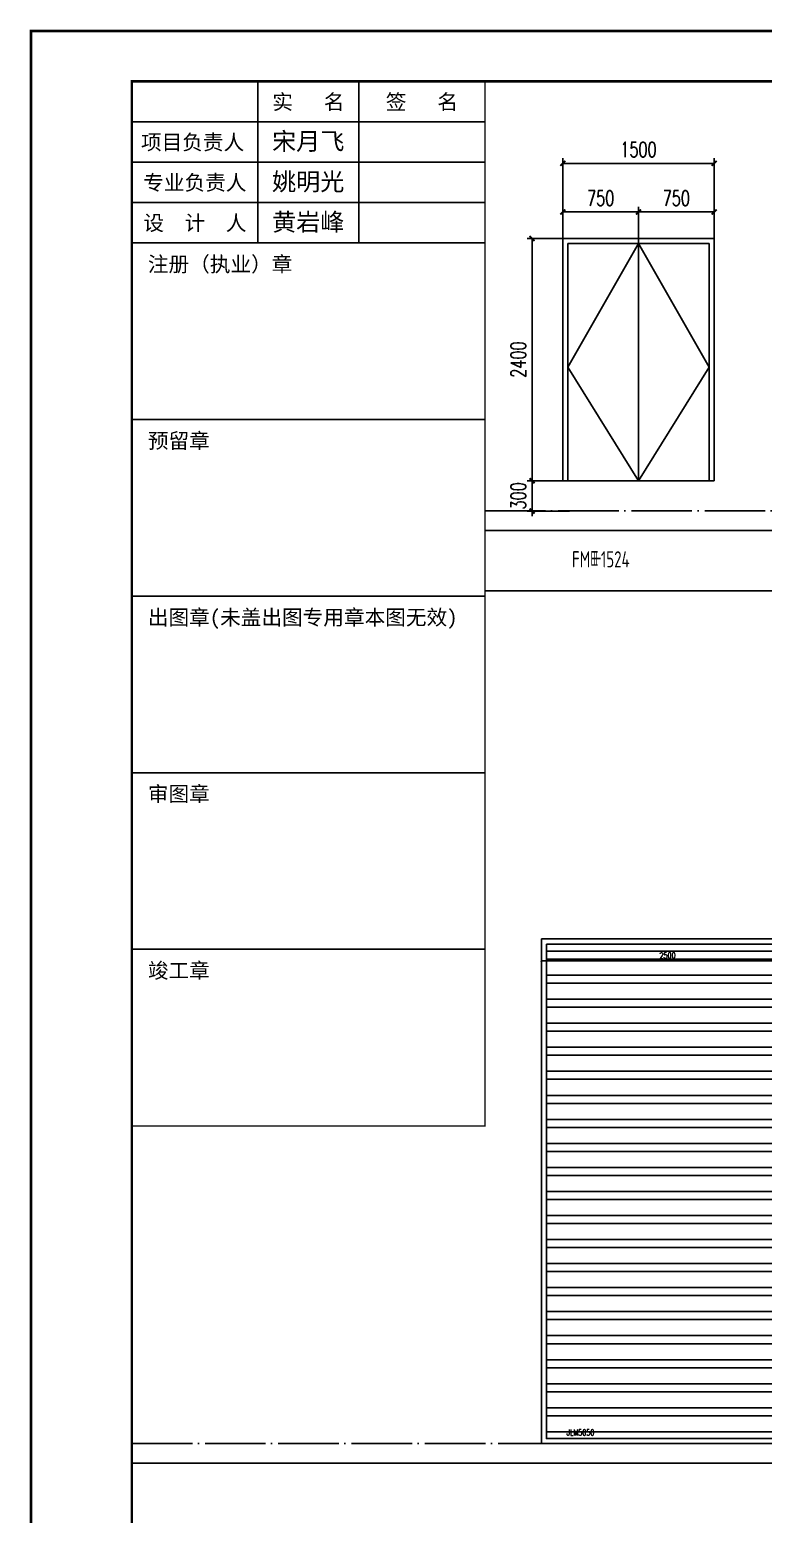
# Model space of a CAD drawing. Extents: x -4210259 to 293730, y -7499 to 868879.
# Drawn here: x -180612 to -173341, y 436221 to 450932 of the extents above; entities that cross this region are included whole.
import ezdxf
from ezdxf.enums import TextEntityAlignment as Align

# ---------------------------------------------------------------- set-up
doc = ezdxf.new("R2010")
doc.units = 0
doc.header["$LTSCALE"] = 1000
doc.header["$MEASUREMENT"] = 0
doc.linetypes.add('__DASH', pattern=[0.35, 0.25, -0.1])
doc.linetypes.add('DOTE', pattern=[2.42, 2, -0.2, 0.02, -0.2])
doc.layers.get('Defpoints').update_dxf_attribs({"color": 210})
for name, color, linetype in [('0-cxFrame', 155, 'Continuous'), ('A-AXIS-DOTE', 14, 'DOTE'), ('A-AXIS-DP', 126, 'Continuous'), ('A-CURTAIN', 134, 'Continuous'), ('A-HATCH-2', 251, 'Continuous'), ('A-LIN-V', 9, 'Continuous'), ('A-TEXT', 61, 'Continuous'), ('A-WINDOW', 140, 'Continuous'), ('A-门窗表显示尺寸', 160, 'Continuous'), ('qianming', 155, 'Continuous')]:
    doc.layers.add(name, color=color, linetype=linetype)
doc.layers.add('0-cxText', color=131, linetype='Continuous', lineweight=25)
doc.styles.add('_TCH_DIM_T3', font='SIMPLEX', dxfattribs={"width": 0.705882, "bigfont": 'GBCBIG'})
doc.styles.add('A-DIM_T3', font='SIMPLEX', dxfattribs={"width": 0.705882, "bigfont": 'GBCBIG'})
doc.styles.add('A-STANDARD', font='SIMPLEX', dxfattribs={"bigfont": 'GBCBIG'})
doc.styles.add('cx_biaoti', font='')
doc.styles.add('cx_tuming', font='')
doc.styles.add('cx_tuqian1', font='')
doc.styles.add('EXPO2012', font='@TSSDENG', dxfattribs={"width": 0.7, "bigfont": '@TSSDCHN'})
doc.styles.add('图框宋体', font='', dxfattribs={"width": 0.75})
doc.styles.add('黑体', font='', dxfattribs={"height": 12})
doc.styles.get('cx_biaoti').set_extended_font_data('SimSun')
doc.styles.get('cx_tuming').set_extended_font_data('SimHei')
doc.styles.get('cx_tuqian1').set_extended_font_data('SimSun')
doc.styles.get('图框宋体').set_extended_font_data('SimSun')
doc.styles.get('黑体').set_extended_font_data('SimHei')
doc.dimstyles.new('_TCH_ARCH&&50', dxfattribs={"dimtxt": 148.75, "dimasz": 50, "dimexe": 50, "dimexo": 50, "dimgap": 63.125, "dimtad": 1, "dimdec": 0, "dimzin": 0, "dimdsep": 46, "dimtxsty": '_TCH_DIM_T3', "dimblk": 'ARCHTICK', "dimcen": 0.09, "dimclrt": 7, "dimazin": 2, "dimtfac": 1, "dimtdec": 0, "dimtix": 1, "dimtmove": 2, "dimatfit": 3, "dimfxl": 0, "dimtolj": 1, "dimtzin": 0, "dimarcsym": 0})
doc.dimstyles.new('A-DIM&&20', dxfattribs={"dimtxt": 59.5, "dimasz": 20, "dimexe": 20, "dimexo": 20, "dimgap": 25.25, "dimtad": 1, "dimdec": 0, "dimzin": 0, "dimdsep": 46, "dimtxsty": 'A-DIM_T3', "dimblk": 'ARCHTICK', "dimcen": 0.09, "dimclrt": 7, "dimazin": 2, "dimtfac": 1, "dimtdec": 0, "dimtix": 1, "dimtmove": 2, "dimatfit": 3, "dimfxl": 0, "dimtolj": 1, "dimtzin": 0, "dimarcsym": 0})

# ---------------------------------------------------------------- blocks, each defined once
blk = doc.blocks.new('zjcx_lan_xinxi(Dragon)')
for p, q in [((7000, -3200), (0, -3200)), ((7000, -6700), (0, -6700)), ((7000, -10200), (0, -10200)), ((7000, -13700), (0, -13700)), ((7000, -17200), (0, -17200))]:
    blk.add_line(p, q)
at = {"const_width": 25}
blk.add_lwpolyline([(0, -20700), (7000, -20700), (7000, 0), (0, 0)], close=True, dxfattribs=at)
for points in [[(2500, -3200), (2500, 0)], [(4500, -3200), (4500, 0)], [(0, -800), (7000, -800)], [(0, -1600), (7000, -1600)], [(0, -2400), (7000, -2400)]]:
    blk.add_lwpolyline(points)
for points in [[(7000, -3200), (7000, 0)], [(0, -3200), (7000, -3200)], [(0, -20700), (7000, -20700), (7000, -3200)], [(0, -20700), (7000, -20700)]]:
    blk.add_lwpolyline(points, dxfattribs=at)
at = {"style": '图框宋体'}
for s, p in [('实   名', (3500, -400)), ('签   名', (5750, -400)), ('项目负责人', (1204, -1200)), ('专业负责人', (1250, -2000)), ('设  计  人', (1250, -2800))]:
    blk.add_text(s, height=300, dxfattribs=at).set_placement(p, align=Align.MIDDLE)
for s, p in [('注册（执业）章', (318, -3771)), ('预留章', (318, -7271)), ('出图章(未盖出图专用章本图无效)', (318, -10771)), ('审图章', (318, -14271)), ('竣工章', (318, -17771))]:
    blk.add_text(s, height=300, dxfattribs=at).set_placement(p)
blk = doc.blocks.new('T-信息(Dragon)')
at = {"layer": '0-cxFrame'}
blk.add_blockref('zjcx_lan_xinxi(Dragon)', (0, 0), dxfattribs=at)
at = {"layer": 'qianming', "color": 3, "style": 'cx_biaoti'}
for s, p in [('宋月飞', (3497, -1185)), ('姚明光', (3497, -1985)), ('黄岩峰', (3497, -2785))]:
    blk.add_text(s, height=350, dxfattribs=at).set_placement(p, align=Align.MIDDLE_CENTER)
blk = doc.blocks.new('TK22.A1 L(Dragon)')
at = {"layer": '0-cxFrame', "color": 7, "const_width": 0.5}
blk.add_lwpolyline([(0, 0), (-841, 0), (-841, 594), (0, 594)], close=True, dxfattribs=at)
at = {"layer": '0-cxFrame', "const_width": 0.5}
blk.add_lwpolyline([(-80, 10), (-821, 10), (-821, 584), (-80, 584)], close=True, dxfattribs=at)
at = {"layer": '0-cxFrame', "xscale": 0.01, "yscale": 0.01, "zscale": 0.01}
blk.add_blockref('T-信息(Dragon)', (-821, 584), dxfattribs=at)
at = {"style": '黑体', "flags": 4}
blk.add_attdef('图幅', text='', height=3.3, dxfattribs=at).set_placement((-40, 3), align=Align.RIGHT)
at = {"layer": '0-cxText', "flags": 4}
for tag, height, style, p in [('建设单位', 3.5, 'cx_tuming', (-45, 240)), ('项目名称', 3.5, 'cx_tuming', (-45, 210)), ('子项名称', 3.5, 'cx_tuming', (-45, 180)), ('工程编号', 3.3, 'cx_tuqian1', (-35, 165)), ('图名1', 3.5, 'cx_tuming', (-45, 87)), ('图名2', 3.5, 'cx_tuming', (-45, 79)), ('图名3', 3.5, 'cx_tuming', (-45, 71)), ('出图日期', 3.3, 'cx_tuqian1', (-39, 60)), ('专业', 3.3, 'cx_tuqian1', (-55, 52)), ('图号', 3.3, 'cx_tuqian1', (-55, 44)), ('版次', 3.3, 'cx_tuqian1', (-20, 44))]:
    blk.add_attdef(tag, text='', height=height, dxfattribs=dict(at, style=style)).set_placement(p, align=Align.MIDDLE)
at = {"layer": 'Defpoints', "color": 6, "flags": 4}
for tag, height, style, p in [('tufu', 3.3, '黑体', (-12, 12)), ('dwfname', 4, 'cx_tuqian1', (-80, 3))]:
    blk.add_attdef(tag, text='', height=height, dxfattribs=dict(at, style=style)).set_placement(p, align=Align.RIGHT)
blk = doc.blocks.new('_ArchTick')
at = {"color": 0, "linetype": 'ByBlock', "const_width": 0.4}
blk.add_lwpolyline([(-0.5, -0.5), (0.5, 0.5)], dxfattribs=at)
blk = doc.blocks.new('*D1236')
at = {"layer": 'A-门窗表显示尺寸', "color": 0, "lineweight": -2}
for p, q in [((-1640980, 522217), (-1640980, 522000)), ((-1638480, 522217), (-1638480, 522000)), ((-1640980, 522020), (-1638480, 522020))]:
    blk.add_line(p, q, dxfattribs=at)
at = {"layer": 'Defpoints', "color": 0}
for p in [(-1640980, 522237), (-1638480, 522237), (-1638480, 522020)]:
    blk.add_point(p, dxfattribs=at)
at = {"layer": 'A-门窗表显示尺寸', "color": 0, "lineweight": -2, "xscale": 20, "yscale": 20, "zscale": 20, "rotation": 180}
blk.add_blockref('_ArchTick', (-1640980, 522020), dxfattribs=at)
at = {"layer": 'A-门窗表显示尺寸', "color": 0, "lineweight": -2, "xscale": 20, "yscale": 20, "zscale": 20}
blk.add_blockref('_ArchTick', (-1638480, 522020), dxfattribs=at)
at = {"layer": 'A-门窗表显示尺寸', "color": 7, "insert": (-1639730, 522075), "char_height": 59.5, "attachment_point": 5, "style": 'A-DIM_T3'}
blk.add_mtext('\\A1;2500', dxfattribs=at)
blk = doc.blocks.new('*D1237')
at = {"layer": 'A-门窗表显示尺寸', "color": 0, "lineweight": -2}
for p, q in [((-1643480, 522217), (-1643480, 522000)), ((-1640980, 522217), (-1640980, 522000)), ((-1643480, 522020), (-1640980, 522020))]:
    blk.add_line(p, q, dxfattribs=at)
at = {"layer": 'Defpoints', "color": 0}
for p in [(-1643480, 522237), (-1640980, 522237), (-1640980, 522020)]:
    blk.add_point(p, dxfattribs=at)
at = {"layer": 'A-门窗表显示尺寸', "color": 0, "lineweight": -2, "xscale": 20, "yscale": 20, "zscale": 20, "rotation": 180}
blk.add_blockref('_ArchTick', (-1643480, 522020), dxfattribs=at)
at = {"layer": 'A-门窗表显示尺寸', "color": 0, "lineweight": -2, "xscale": 20, "yscale": 20, "zscale": 20}
blk.add_blockref('_ArchTick', (-1640980, 522020), dxfattribs=at)
at = {"layer": 'A-门窗表显示尺寸', "color": 7, "insert": (-1642230, 522075), "char_height": 59.5, "attachment_point": 5, "style": 'A-DIM_T3'}
blk.add_mtext('\\A1;2500', dxfattribs=at)
blk = doc.blocks.new('*D1238')
at = {"layer": 'A-门窗表显示尺寸', "color": 0, "lineweight": -2}
for p, q in [((-1638500, 522237), (-1638761, 522237)), ((-1638741, 517237), (-1638741, 522237)), ((-1638500, 517237), (-1638761, 517237))]:
    blk.add_line(p, q, dxfattribs=at)
at = {"layer": 'Defpoints', "color": 0}
for p in [(-1638741, 522237), (-1638480, 522237), (-1638480, 517237)]:
    blk.add_point(p, dxfattribs=at)
at = {"layer": 'A-门窗表显示尺寸', "color": 0, "lineweight": -2, "xscale": 20, "yscale": 20, "zscale": 20}
for p, rotation in [((-1638741, 522237), 90), ((-1638741, 517237), 270)]:
    blk.add_blockref('_ArchTick', p, dxfattribs=dict(at, rotation=rotation))
at = {"layer": 'A-门窗表显示尺寸', "color": 7, "insert": (-1638796, 519737), "char_height": 59.5, "attachment_point": 5, "rotation": 90, "style": 'A-DIM_T3'}
blk.add_mtext('\\A1;5000', dxfattribs=at)
blk = doc.blocks.new('*D406')
at = {"layer": 'A-AXIS-DP', "color": 0, "lineweight": -2}
for p, q in [((-175328, 449099), (-175328, 449658)), ((-175328, 449608), (-173828, 449608)), ((-173828, 449099), (-173828, 449658))]:
    blk.add_line(p, q, dxfattribs=at)
at = {"layer": 'Defpoints', "color": 0}
for p in [(-173828, 449608), (-175328, 449049), (-173828, 449049)]:
    blk.add_point(p, dxfattribs=at)
at = {"layer": 'A-AXIS-DP', "color": 0, "lineweight": -2, "xscale": 50, "yscale": 50, "zscale": 50, "rotation": 180}
blk.add_blockref('_ArchTick', (-175328, 449608), dxfattribs=at)
at = {"layer": 'A-AXIS-DP', "color": 0, "lineweight": -2, "xscale": 50, "yscale": 50, "zscale": 50}
blk.add_blockref('_ArchTick', (-173828, 449608), dxfattribs=at)
at = {"layer": 'A-AXIS-DP', "color": 7, "insert": (-174578, 449745), "char_height": 148.8, "attachment_point": 5, "style": '_TCH_DIM_T3'}
blk.add_mtext('\\A1;1500', dxfattribs=at)
blk = doc.blocks.new('*D407')
at = {"layer": 'A-AXIS-DP', "color": 0, "lineweight": -2}
for p, q in [((-175328, 448763), (-175328, 449176)), ((-174578, 448763), (-174578, 449176)), ((-175328, 449126), (-174578, 449126))]:
    blk.add_line(p, q, dxfattribs=at)
at = {"layer": 'Defpoints', "color": 0}
for p in [(-174578, 449126), (-175328, 448713), (-174578, 448713)]:
    blk.add_point(p, dxfattribs=at)
at = {"layer": 'A-AXIS-DP', "color": 0, "lineweight": -2, "xscale": 50, "yscale": 50, "zscale": 50, "rotation": 180}
blk.add_blockref('_ArchTick', (-175328, 449126), dxfattribs=at)
at = {"layer": 'A-AXIS-DP', "color": 0, "lineweight": -2, "xscale": 50, "yscale": 50, "zscale": 50}
blk.add_blockref('_ArchTick', (-174578, 449126), dxfattribs=at)
at = {"layer": 'A-AXIS-DP', "color": 7, "insert": (-174953, 449263), "char_height": 148.8, "attachment_point": 5, "style": '_TCH_DIM_T3'}
blk.add_mtext('\\A1;750', dxfattribs=at)
blk = doc.blocks.new('*D408')
at = {"layer": 'A-AXIS-DP', "color": 0, "lineweight": -2}
for p, q in [((-174578, 448763), (-174578, 449176)), ((-173828, 448763), (-173828, 449176)), ((-174578, 449126), (-173828, 449126))]:
    blk.add_line(p, q, dxfattribs=at)
at = {"layer": 'Defpoints', "color": 0}
for p in [(-173828, 449126), (-174578, 448713), (-173828, 448713)]:
    blk.add_point(p, dxfattribs=at)
at = {"layer": 'A-AXIS-DP', "color": 0, "lineweight": -2, "xscale": 50, "yscale": 50, "zscale": 50, "rotation": 180}
blk.add_blockref('_ArchTick', (-174578, 449126), dxfattribs=at)
at = {"layer": 'A-AXIS-DP', "color": 0, "lineweight": -2, "xscale": 50, "yscale": 50, "zscale": 50}
blk.add_blockref('_ArchTick', (-173828, 449126), dxfattribs=at)
at = {"layer": 'A-AXIS-DP', "color": 7, "insert": (-174203, 449263), "char_height": 148.8, "attachment_point": 5, "style": '_TCH_DIM_T3'}
blk.add_mtext('\\A1;750', dxfattribs=at)
blk = doc.blocks.new('*D409')
at = {"layer": 'A-AXIS-DP', "color": 0, "lineweight": -2}
for p, q in [((-175263, 448863), (-175683, 448863)), ((-175633, 446463), (-175633, 448863)), ((-175263, 446463), (-175683, 446463))]:
    blk.add_line(p, q, dxfattribs=at)
at = {"layer": 'Defpoints', "color": 0}
for p in [(-175633, 448863), (-175213, 448863), (-175213, 446463)]:
    blk.add_point(p, dxfattribs=at)
at = {"layer": 'A-AXIS-DP', "color": 0, "lineweight": -2, "xscale": 50, "yscale": 50, "zscale": 50}
for p, rotation in [((-175633, 448863), 90), ((-175633, 446463), 270)]:
    blk.add_blockref('_ArchTick', p, dxfattribs=dict(at, rotation=rotation))
at = {"layer": 'A-AXIS-DP', "color": 7, "insert": (-175770, 447663), "char_height": 148.8, "attachment_point": 5, "rotation": 90, "style": '_TCH_DIM_T3'}
blk.add_mtext('\\A1;2400', dxfattribs=at)
blk = doc.blocks.new('*D410')
at = {"layer": 'A-AXIS-DP', "color": 0, "lineweight": -2}
for p, q in [((-175633, 446463), (-175633, 446513)), ((-175263, 446463), (-175683, 446463)), ((-175633, 446163), (-175633, 446463)), ((-175263, 446163), (-175683, 446163)), ((-175633, 446163), (-175633, 446113))]:
    blk.add_line(p, q, dxfattribs=at)
at = {"layer": 'Defpoints', "color": 0}
for p in [(-175633, 446463), (-175213, 446463), (-175213, 446163)]:
    blk.add_point(p, dxfattribs=at)
at = {"layer": 'A-AXIS-DP', "color": 0, "lineweight": -2, "xscale": 50, "yscale": 50, "zscale": 50}
for p, rotation in [((-175633, 446463), 270), ((-175633, 446163), 90)]:
    blk.add_blockref('_ArchTick', p, dxfattribs=dict(at, rotation=rotation))
at = {"layer": 'A-AXIS-DP', "color": 7, "insert": (-175770, 446313), "char_height": 148.8, "attachment_point": 5, "rotation": 90, "style": '_TCH_DIM_T3'}
blk.add_mtext('\\A1;300', dxfattribs=at)
blk = doc.blocks.new('JLM5050')
at = {"layer": 'A-HATCH-2'}
h = blk.add_hatch(dxfattribs=at)
h.set_pattern_fill('ANSI32', color=256, scale=50, angle=45)
h.set_pattern_definition([(180, (0, 0), (-1e-14, -238.125), []), (180, (-79.38, 79.38), (-1e-14, -238.125), [])])
h.paths.add_polyline_path([(-1643430.2, 522187.5), (-1638530.2, 522187.5), (-1638530.2, 517287.5), (-1643430.2, 517287.5)])
at = {"layer": 'A-AXIS-DOTE', "linetype": '__DASH', "ltscale": 2}
blk.add_line((-1640980.2, 517237.5), (-1640980.2, 522237.5), dxfattribs=at)
at = {"layer": 'A-LIN-V'}
blk.add_lwpolyline([(-1643480.2, 522237.5), (-1638480.2, 522237.5), (-1638480.2, 517237.5), (-1643480.2, 517237.5)], close=True, dxfattribs=at)
at = {"layer": 'A-门窗表显示尺寸'}
blk.add_lwpolyline([(-1643430.2, 522187.5), (-1638530.2, 522187.5), (-1638530.2, 517287.5), (-1643430.2, 517287.5)], close=True, dxfattribs=at)
at = {"layer": 'A-门窗表显示尺寸', "color": 3, "style": 'A-STANDARD', "width": 0.705882}
blk.add_text('JLM5050', height=59.5, dxfattribs=at).set_placement((-1643230, 517317.5))
at = {"layer": 'A-门窗表显示尺寸'}
for p1, p2, distance, picture, middle in [((-1643480.2, 522237.5), (-1640980.2, 522237.5), -217.5, '*D1237', (-1642230.2, 522075)), ((-1640980.2, 522237.5), (-1638480.2, 522237.5), -217.5, '*D1236', (-1639730.2, 522075)), ((-1638480.2, 517237.5), (-1638480.2, 522237.5), 260.4, '*D1238', (-1638795.6, 519737.5))]:
    dim = blk.add_aligned_dim(p1=p1, p2=p2, distance=distance, dimstyle='A-DIM&&20', dxfattribs=at)
    dim.commit()
    dim.dimension.update_dxf_attribs({"geometry": picture, "text_midpoint": middle})

msp = doc.modelspace()

# ---------------------------------------------------------------- linework, layer by layer
at = {"layer": 'A-AXIS-DOTE', "linetype": 'DOTE', "ltscale": 0.3}
for p, q in [((-176100, 446163.2), (-154709.3, 446163.2)), ((-179600, 436922), (-142550, 436922))]:
    msp.add_line(p, q, dxfattribs=at)
at = {"layer": 'A-CURTAIN'}
for p, q in [((-176100, 445970.6), (-154709.3, 445970.6)), ((-154709.3, 445370.6), (-176100, 445370.6)), ((-179600, 436729.4), (-142550, 436729.4))]:
    msp.add_line(p, q, dxfattribs=at)
at = {"layer": 'A-HATCH-2', "elevation": 1500}
for points in [[(-174578, 448813.2), (-175278, 447588.2), (-174578, 446463.2)], [(-174578, 448813.2), (-173878, 447588.2), (-174578, 446463.2)]]:
    msp.add_lwpolyline(points, dxfattribs=at)
at = {"layer": 'A-WINDOW'}
msp.add_lwpolyline([(-173828, 448863.2), (-175328, 448863.2), (-175328, 446463.2), (-173828, 446463.2)], close=True, dxfattribs=at)
at = {"layer": 'A-WINDOW', "elevation": 1500}
for points in [[(-175278, 448813.2), (-174578, 448813.2), (-174578, 446463.2), (-175278, 446463.2)], [(-173878, 448813.2), (-174578, 448813.2), (-174578, 446463.2), (-173878, 446463.2)]]:
    msp.add_lwpolyline(points, close=True, dxfattribs=at)

# ---------------------------------------------------------------- block references
at = {"layer": '0-cxFrame', "xscale": 50, "yscale": 50, "zscale": 50}
msp.add_blockref('TK22.A1 L(Dragon)', (-138550, 421220), dxfattribs=at)
at = {"layer": 'A-LIN-V'}
msp.add_blockref('JLM5050', (1467940.2, -80315.4), dxfattribs=at)

# ---------------------------------------------------------------- texts
at = {"layer": 'A-TEXT', "color": 4, "ltscale": 100, "style": 'EXPO2012', "width": 0.7}
msp.add_text('FM甲1524', height=160, dxfattribs=at).set_placement((-175237.4, 445604.6, 1500))

# ---------------------------------------------------------------- dimensions: what is measured, and where the dimension line sits
at = {"layer": 'A-AXIS-DP'}
for p1, p2, distance, picture, middle in [((-175328, 449048.9), (-173828, 449048.9), 558.7, '*D406', (-174578, 449745.1)), ((-175328, 448713.2), (-174578, 448713.2), 412.8, '*D407', (-174953, 449263.5)), ((-174578, 448713.2), (-173828, 448713.2), 412.8, '*D408', (-174203, 449263.5)), ((-175212.9, 446463.2), (-175212.9, 448863.2), 419.7, '*D409', (-175770.1, 447663.2)), ((-175212.9, 446163.2), (-175212.9, 446463.2), 419.7, '*D410', (-175770.1, 446313.2))]:
    dim = msp.add_aligned_dim(p1=p1, p2=p2, distance=distance, dimstyle='_TCH_ARCH&&50', dxfattribs=at)
    dim.commit()
    dim.dimension.update_dxf_attribs({"geometry": picture, "text_midpoint": middle})

doc.saveas('drawing.dxf')
